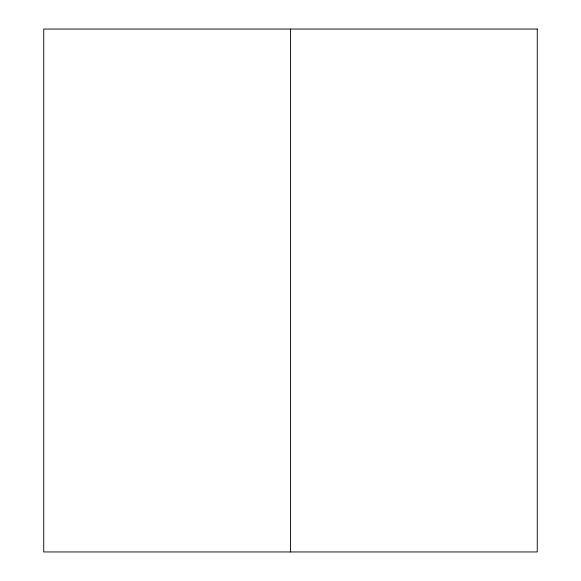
<?xml version="1.0" encoding="UTF-8"?>
<svg xmlns="http://www.w3.org/2000/svg" width="581" height="581" viewBox="0 0 581 581"><rect width="100%" height="100%" fill="white"/><g stroke="black" fill="none" stroke-linecap="round" stroke-linejoin="round"><path stroke-width="0.87" d="M290.5 29.05L290.5 551.95M537.265 29.05L43.735 29.05L43.735 551.95L537.265 551.95L537.265 29.05"/></g></svg>
